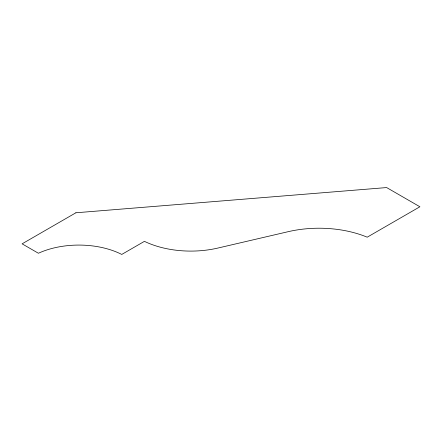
<?xml version="1.0" encoding="UTF-8"?>
<svg xmlns="http://www.w3.org/2000/svg" width="442" height="442" viewBox="0 0 442 442"><rect width="100%" height="100%" fill="white"/><g stroke="black" fill="none" stroke-linecap="round" stroke-linejoin="round"><path stroke-width="0.66" d="M75.891 212.779L22.1 243.835L38.415 253.255A64.852 37.443 0 0 1 121.76 254.432L144.423 241.349A72.195 41.681 0 0 0 217.834 248.067L288.212 231.674A82.405 47.576 0 0 1 367.208 237.188L419.9 206.768L386.645 187.568L75.891 212.779"/></g></svg>
